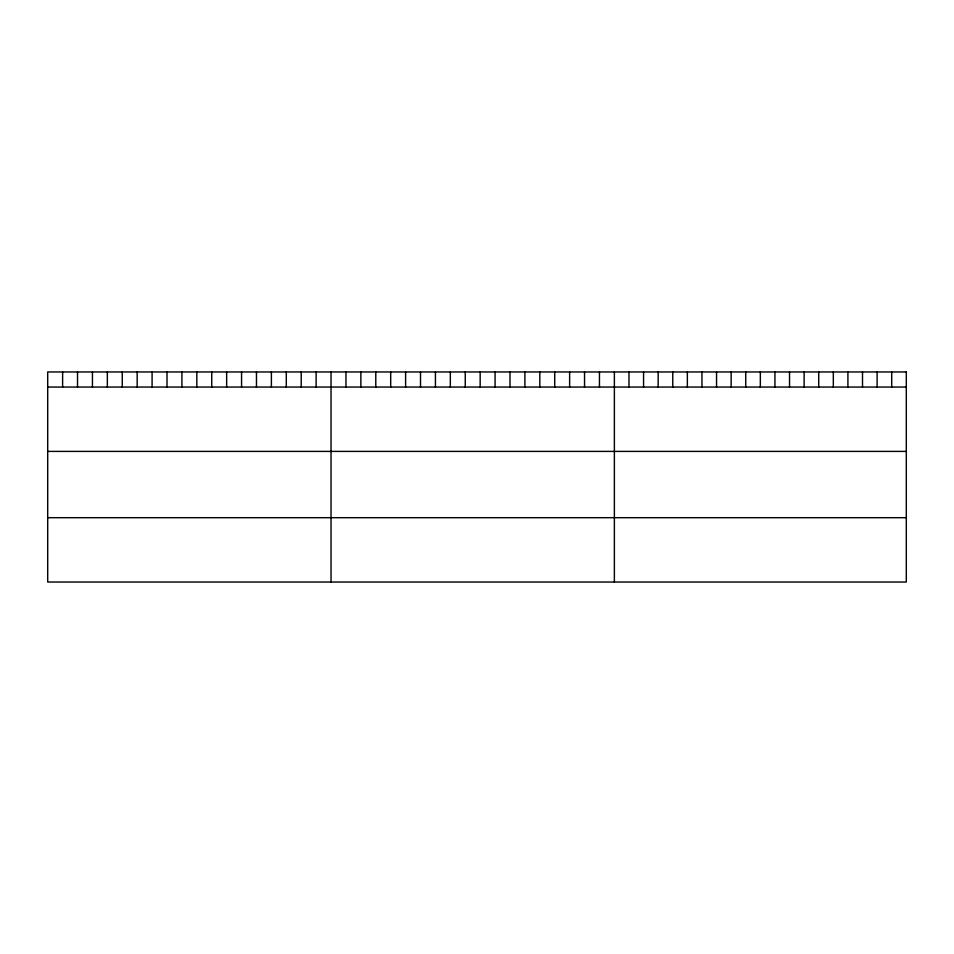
<?xml version="1.0" encoding="UTF-8"?>
<svg xmlns="http://www.w3.org/2000/svg" width="954" height="954" viewBox="0 0 954 954"><rect width="100%" height="100%" fill="white"/><g stroke="black" fill="none" stroke-linecap="round" stroke-linejoin="round"><path stroke-width="1.43" d="M47.7 387.05L906.3 387.05M47.7 451.397L906.3 451.397M47.7 517.688L906.3 517.688M891.704 371.965L891.704 387.05M877.108 371.965L877.108 387.05M862.511 371.965L862.511 387.05M847.915 371.965L847.915 387.05M833.319 371.965L833.319 387.05M818.723 371.965L818.723 387.05M804.127 371.965L804.127 387.05M789.53 371.965L789.53 387.05M774.934 371.965L774.934 387.05M760.338 371.965L760.338 387.05M745.742 371.965L745.742 387.05M731.146 371.965L731.146 387.05M716.549 371.965L716.549 387.05M701.953 371.965L701.953 387.05M687.357 371.965L687.357 387.05M672.761 371.965L672.761 387.05M658.165 371.965L658.165 387.05M643.568 371.965L643.568 387.05M628.972 371.965L628.972 387.05M614.376 371.965L614.376 582.035M599.458 371.965L599.458 387.05M584.552 371.965L584.552 387.05M569.633 371.965L569.633 387.05M554.727 371.965L554.727 387.05M539.809 371.965L539.809 387.05M524.903 371.965L524.903 387.05M509.985 371.965L509.985 387.05M495.078 371.965L495.078 387.05M480.16 371.965L480.16 387.05M465.254 371.965L465.254 387.05M450.336 371.965L450.336 387.05M435.429 371.965L435.429 387.05M420.511 371.965L420.511 387.05M405.605 371.965L405.605 387.05M390.687 371.965L390.687 387.05M375.781 371.965L375.781 387.05M360.862 371.965L360.862 387.05M345.956 371.965L345.956 387.05M331.038 371.965L331.038 582.035M316.12 371.965L316.12 387.05M301.214 371.965L301.214 387.05M286.295 371.965L286.295 387.05M271.389 371.965L271.389 387.05M256.471 371.965L256.471 387.05M241.565 371.965L241.565 387.05M226.647 371.965L226.647 387.05M211.74 371.965L211.74 387.05M196.822 371.965L196.822 387.05M181.916 371.965L181.916 387.05M166.998 371.965L166.998 387.05M152.091 371.965L152.091 387.05M137.173 371.965L137.173 387.05M122.267 371.965L122.267 387.05M107.349 371.965L107.349 387.05M92.443 371.965L92.443 387.05M77.524 371.965L77.524 387.05M62.618 371.965L62.618 387.05M906.3 371.965L47.7 371.965L47.7 582.035L906.3 582.035L906.3 371.965"/></g></svg>
